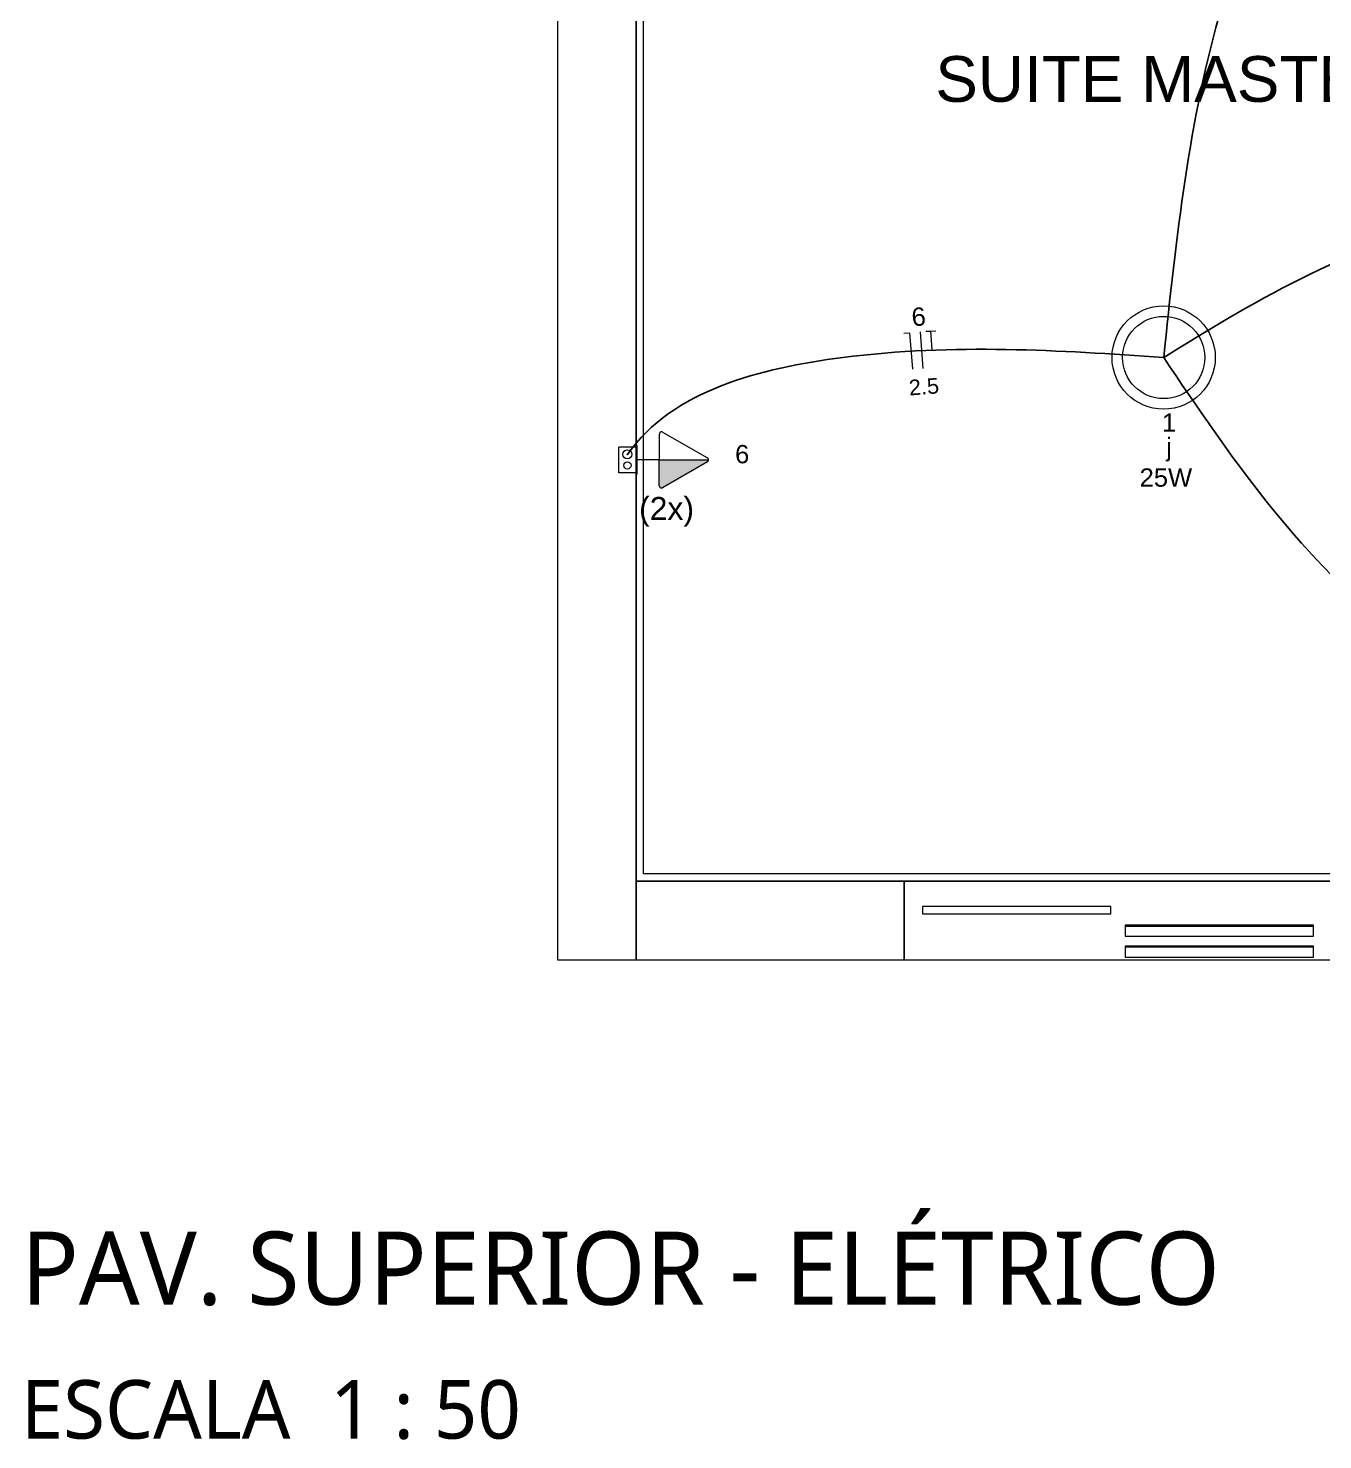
# Model space of a CAD drawing. Header units: millimetres. Extents: x 3.1 to 48, y 1.7 to 17.8.
# Drawn here: x 23.24 to 30.32, y 2.35 to 10.07 of the extents above; entities that cross this region are included whole.
import ezdxf

# ---------------------------------------------------------------- set-up
doc = ezdxf.new("R2010")
doc.units = ezdxf.units.MM
doc.layers.add('EL-Eletroduto', color=30, linetype='Continuous')
doc.layers.add('Texto Carimbo', color=1, linetype='Continuous')
for name, color, linetype, lineweight in [('EL-Fios (Fase 1)', 2, 'Continuous', 15), ('EL-Fios (Neutro)', 154, 'Continuous', 15), ('EL-Fios (Terra)', 92, 'Continuous', 15), ('EL-Textos fios', 1, 'Continuous', 9), ('EL-Tomadas', 150, 'Continuous', 20), ('IFC-Caixa de passagem-Contorno', 44, 'Continuous', 5), ('IFC-Elemento construtivo genérico-Contorno', 253, 'Continuous', 5), ('IFC-Janela-Contorno', 253, 'Continuous', 5), ('IFC-Laje-Contorno', 253, 'Continuous', 5), ('IFC-Parede padrão-Contorno', 253, 'Continuous', 5), ('IFC-Parede-Contorno', 253, 'Continuous', 5), ('P-Simbol', 5, 'Continuous', 20), ('Textos', 2, 'Continuous', 9)]:
    doc.layers.add(name, color=color, linetype=linetype, lineweight=lineweight)
doc.styles.add('Arial', font='arial.ttf')
doc.styles.get("Standard").update_dxf_attribs({"font": 'arial.ttf'})
doc.styles.add('Trebuchet MS_5', font='trebuc.ttf', dxfattribs={"height": 4})
doc.styles.add('Trebuchet MS_6', font='trebuc.ttf', dxfattribs={"height": 5})

msp = doc.modelspace()

# ---------------------------------------------------------------- hatches: boundary and pattern name
at = {"layer": 'EL-Tomadas', "linetype": 'Continuous'}
msp.add_hatch(color=161, dxfattribs=at).paths.add_polyline_path([(26.6957, 7.7103), (26.965, 7.7103), (26.9647, 7.7078), (26.9637, 7.7048), (26.9622, 7.7026), (26.9604, 7.7008), (26.9587, 7.6997), (26.7112, 7.5571), (26.7086, 7.5566), (26.7058, 7.5567), (26.7029, 7.5576), (26.7007, 7.5588), (26.6979, 7.5615), (26.6962, 7.5649), (26.6957, 7.5673), (26.6957, 7.7103)])

# ---------------------------------------------------------------- linework, layer by layer
at = {"layer": 'EL-Eletroduto'}
for points in [[(30.8529, 12.4937), (29.7719, 10.1904), (29.4543, 8.27)], [(29.4543, 8.27), (31.1815, 9.0665), (32.6442, 9.9055), (32.641, 9.9163)], [(29.4543, 8.27), (27.6993, 8.27), (26.521, 7.7403), (26.5193, 7.7379)], [(29.4543, 8.27), (30.6859, 6.8007), (32.6442, 6.124), (32.6519, 6.1243)]]:
    msp.add_spline(points, degree=3, dxfattribs=at)
at = {"layer": 'EL-Fios (Fase 1)'}
msp.add_line((28.1387, 8.2102), (28.1236, 8.4096), dxfattribs=at)
at = {"layer": 'EL-Fios (Neutro)'}
for p in [(28.0334, 8.4028), (28.0818, 8.2058)]:
    msp.add_line(p, (28.0667, 8.4053), dxfattribs=at)
at = {"layer": 'EL-Fios (Terra)'}
msp.add_lwpolyline([(28.1882, 8.3142), (28.1806, 8.4139), (28.154, 8.4119), (28.2072, 8.4159)], dxfattribs=at)
at = {"layer": 'EL-Tomadas'}
for p, q in [((26.6956, 7.5686), (26.6957, 7.8518)), ((26.7137, 7.8622), (26.959, 7.7206)), ((26.6957, 7.7103), (26.5751, 7.7103)), ((26.6957, 7.7103), (26.965, 7.7103)), ((26.959, 7.6999), (26.7136, 7.5582))]:
    msp.add_line(p, q, dxfattribs=at)
for points in [[(26.7137, 7.8622), (26.7125, 7.8629), (26.7112, 7.8633), (26.7098, 7.8637), (26.7084, 7.8638), (26.707, 7.8638), (26.7057, 7.8637), (26.7043, 7.8633), (26.703, 7.8629), (26.7017, 7.8622), (26.7006, 7.8615), (26.6995, 7.8606), (26.6985, 7.8596), (26.6977, 7.8584), (26.697, 7.8572), (26.6965, 7.856), (26.6961, 7.8546), (26.6958, 7.8532), (26.6957, 7.8518)], [(26.959, 7.6999), (26.9602, 7.7006), (26.9612, 7.7015), (26.9622, 7.7025), (26.963, 7.7037), (26.9637, 7.7049), (26.9643, 7.7062), (26.9647, 7.7075), (26.9649, 7.7089), (26.965, 7.7103), (26.9649, 7.7116), (26.9647, 7.713), (26.9643, 7.7144), (26.9637, 7.7156), (26.963, 7.7169), (26.9622, 7.718), (26.9612, 7.719), (26.9602, 7.7199), (26.959, 7.7206)], [(26.6956, 7.5686), (26.6957, 7.5672), (26.6959, 7.5658), (26.6963, 7.5645), (26.6969, 7.5632), (26.6976, 7.562), (26.6984, 7.5609), (26.6994, 7.5599), (26.7004, 7.559), (26.7016, 7.5582), (26.7029, 7.5576), (26.7042, 7.5571), (26.7055, 7.5568), (26.7069, 7.5566), (26.7083, 7.5566), (26.7097, 7.5568), (26.711, 7.5571), (26.7124, 7.5576), (26.7136, 7.5582)]]:
    msp.add_lwpolyline(points, dxfattribs=at)
at = {"layer": 'IFC-Caixa de passagem-Contorno'}
for p, q in [((26.4736, 7.6403), (26.4736, 7.7803)), ((26.5686, 7.7803), (26.4736, 7.7803)), ((26.5686, 7.6323), (26.5686, 7.7883)), ((26.5746, 7.7883), (26.5686, 7.7883)), ((26.5746, 7.6323), (26.5746, 7.7883)), ((26.5686, 7.6403), (26.4736, 7.6403)), ((26.5746, 7.6323), (26.5686, 7.6323))]:
    msp.add_line(p, q, dxfattribs=at)
for centre, radius in [((26.521, 7.7403), 0.025), ((26.521, 7.6803), 0.0199)]:
    msp.add_circle(centre, radius, dxfattribs=at)
at = {"layer": 'IFC-Elemento construtivo genérico-Contorno', "lineweight": 5}
for p, q in [((26.5686, 11.133), (26.5686, 5.407)), ((26.6086, 5.447), (26.6086, 11.093)), ((26.5686, 5.407), (28.0346, 5.407)), ((32.5566, 5.447), (26.6086, 5.447)), ((28.0346, 5.407), (30.3746, 5.407))]:
    msp.add_line(p, q, dxfattribs=at)
at = {"layer": 'IFC-Janela-Contorno', "lineweight": 5}
for p, q in [((28.1346, 5.2686), (28.1346, 5.2458)), ((28.5774, 5.2686), (28.1346, 5.2686)), ((29.1646, 5.2686), (28.5774, 5.2686)), ((29.1646, 5.2514), (29.1646, 5.2686)), ((29.1646, 5.2286), (29.1646, 5.2514)), ((28.1346, 5.2458), (28.1346, 5.2286)), ((28.1346, 5.2286), (28.7218, 5.2286)), ((28.7218, 5.2286), (29.1646, 5.2286)), ((29.2446, 5.1653), (29.2446, 5.1646)), ((29.3682, 5.1653), (29.2446, 5.1653)), ((29.2446, 5.1653), (29.2446, 5.1603)), ((30.2746, 5.1653), (29.2446, 5.1653)), ((29.2446, 5.1646), (29.2446, 5.1603)), ((29.2446, 5.1603), (30.1805, 5.1603)), ((30.2746, 5.1603), (29.2446, 5.1603)), ((29.2446, 5.1603), (29.2446, 5.1053)), ((29.2446, 5.1053), (30.2746, 5.1053)), ((30.2746, 5.1653), (29.3682, 5.1653)), ((30.1805, 5.1603), (30.2746, 5.1603)), ((30.2746, 5.1646), (30.2746, 5.1653)), ((30.2746, 5.1603), (30.2746, 5.1653)), ((30.2746, 5.1603), (30.2746, 5.1646)), ((30.2746, 5.1053), (30.2746, 5.1603)), ((29.2446, 5.052), (29.2446, 5.0513)), ((29.3682, 5.052), (29.2446, 5.052)), ((29.2446, 5.0513), (29.2446, 5.047)), ((29.2446, 5.047), (30.1805, 5.047)), ((30.2746, 5.047), (29.2446, 5.047)), ((29.2446, 5.047), (29.2446, 4.992)), ((30.2746, 5.052), (29.3682, 5.052)), ((30.1805, 5.047), (30.2746, 5.047)), ((30.2746, 5.0513), (30.2746, 5.052)), ((30.2746, 5.047), (30.2746, 5.0513)), ((30.2746, 4.992), (30.2746, 5.047)), ((29.2446, 4.992), (30.2746, 4.992))]:
    msp.add_line(p, q, dxfattribs=at)
at = {"layer": 'IFC-Laje-Contorno', "lineweight": 5}
for p, q in [((26.5686, 5.407), (28.0346, 5.407)), ((28.0346, 5.407), (29.2846, 5.407))]:
    msp.add_line(p, q, dxfattribs=at)
at = {"layer": 'IFC-Parede padrão-Contorno', "lineweight": 5}
for p, q in [((26.5686, 5.407), (26.5686, 5.2496)), ((27.5819, 5.407), (26.5686, 5.407)), ((28.0346, 5.407), (27.5819, 5.407)), ((28.0346, 5.219), (28.0346, 5.407)), ((28.1346, 5.407), (28.0346, 5.407)), ((28.0346, 5.407), (28.0346, 5.2686)), ((29.1646, 5.407), (28.1346, 5.407)), ((30.3746, 5.407), (29.1646, 5.407)), ((26.5686, 5.2496), (26.5686, 4.977)), ((28.0346, 5.2686), (28.0346, 5.2286)), ((28.0346, 5.2286), (28.0346, 4.977)), ((28.0346, 4.977), (28.0346, 5.219)), ((26.5686, 4.977), (27.5819, 4.977)), ((27.5819, 4.977), (28.0346, 4.977)), ((28.0346, 4.977), (29.2446, 4.977)), ((29.2446, 4.977), (30.2746, 4.977)), ((30.2746, 4.977), (30.3746, 4.977))]:
    msp.add_line(p, q, dxfattribs=at)
at = {"layer": 'IFC-Parede-Contorno', "lineweight": 5}
for p, q in [((26.1386, 11.423), (26.1386, 4.977)), ((26.1386, 11.3313), (26.1386, 8.9611)), ((26.5686, 7.5026), (26.5686, 11.133)), ((26.1386, 8.9611), (26.1386, 4.977)), ((26.5686, 5.407), (26.5686, 7.5026)), ((26.5686, 5.1825), (26.5686, 5.407)), ((26.5686, 5.0252), (26.5686, 5.1825)), ((26.5686, 4.977), (26.5686, 5.0252)), ((26.1386, 4.977), (26.3106, 4.977)), ((26.3106, 4.977), (26.5686, 4.977))]:
    msp.add_line(p, q, dxfattribs=at)
at = {"layer": 'P-Simbol'}
for radius in [0.2825, 0.225]:
    msp.add_circle((29.4543, 8.27), radius, dxfattribs=at)

# ---------------------------------------------------------------- texts
at = {"layer": 'EL-Textos fios', "attachment_point": 8, "rotation": 4.33028, "line_spacing_factor": 0.6, "style": 'Arial'}
for s, insert, char_height, width in [('6', (28.1178, 8.4422), 0.1, 0.155335), ('2.5', (28.1462, 8.0673), 0.085, 0.330023)]:
    msp.add_mtext(s, dxfattribs=dict(at, insert=insert, char_height=char_height, width=width))
at = {"layer": 'EL-Tomadas', "insert": (26.5848, 7.3448), "char_height": 0.125, "width": 0.601372, "attachment_point": 7, "line_spacing_factor": 0.6, "style": 'Arial'}
msp.add_mtext('(2x)', dxfattribs=at)
at = {"layer": 'Texto Carimbo', "attachment_point": 1}
for s, insert, char_height, width, style in [('PAV. SUPERIOR - ELÉTRICO', (23.2055, 3.4907), 0.4, 8.80128, 'Trebuchet MS_6'), ('ESCALA  1 : 50', (23.2032, 2.6787), 0.32, 3.433283, 'Trebuchet MS_5')]:
    msp.add_mtext(s, dxfattribs=dict(at, insert=insert, char_height=char_height, width=width, style=style))
at = {"layer": 'Textos'}
msp.add_text('SUITE MASTER', height=0.25, dxfattribs=at).set_placement((28.2053, 9.668))
at = {"layer": 'Textos', "char_height": 0.1, "line_spacing_factor": 0.6, "style": 'Arial'}
for s, insert, width, attachment_point in [('1', (29.4837, 7.8644), 0.155335, 8), ('j', (29.4837, 7.7014), 0.062043, 8), ('6', (27.11, 7.6903), 0.155335, 7), ('25W', (29.4664, 7.5623), 0.57439, 8)]:
    msp.add_mtext(s, dxfattribs=dict(at, insert=insert, width=width, attachment_point=attachment_point))

doc.saveas('drawing.dxf')
